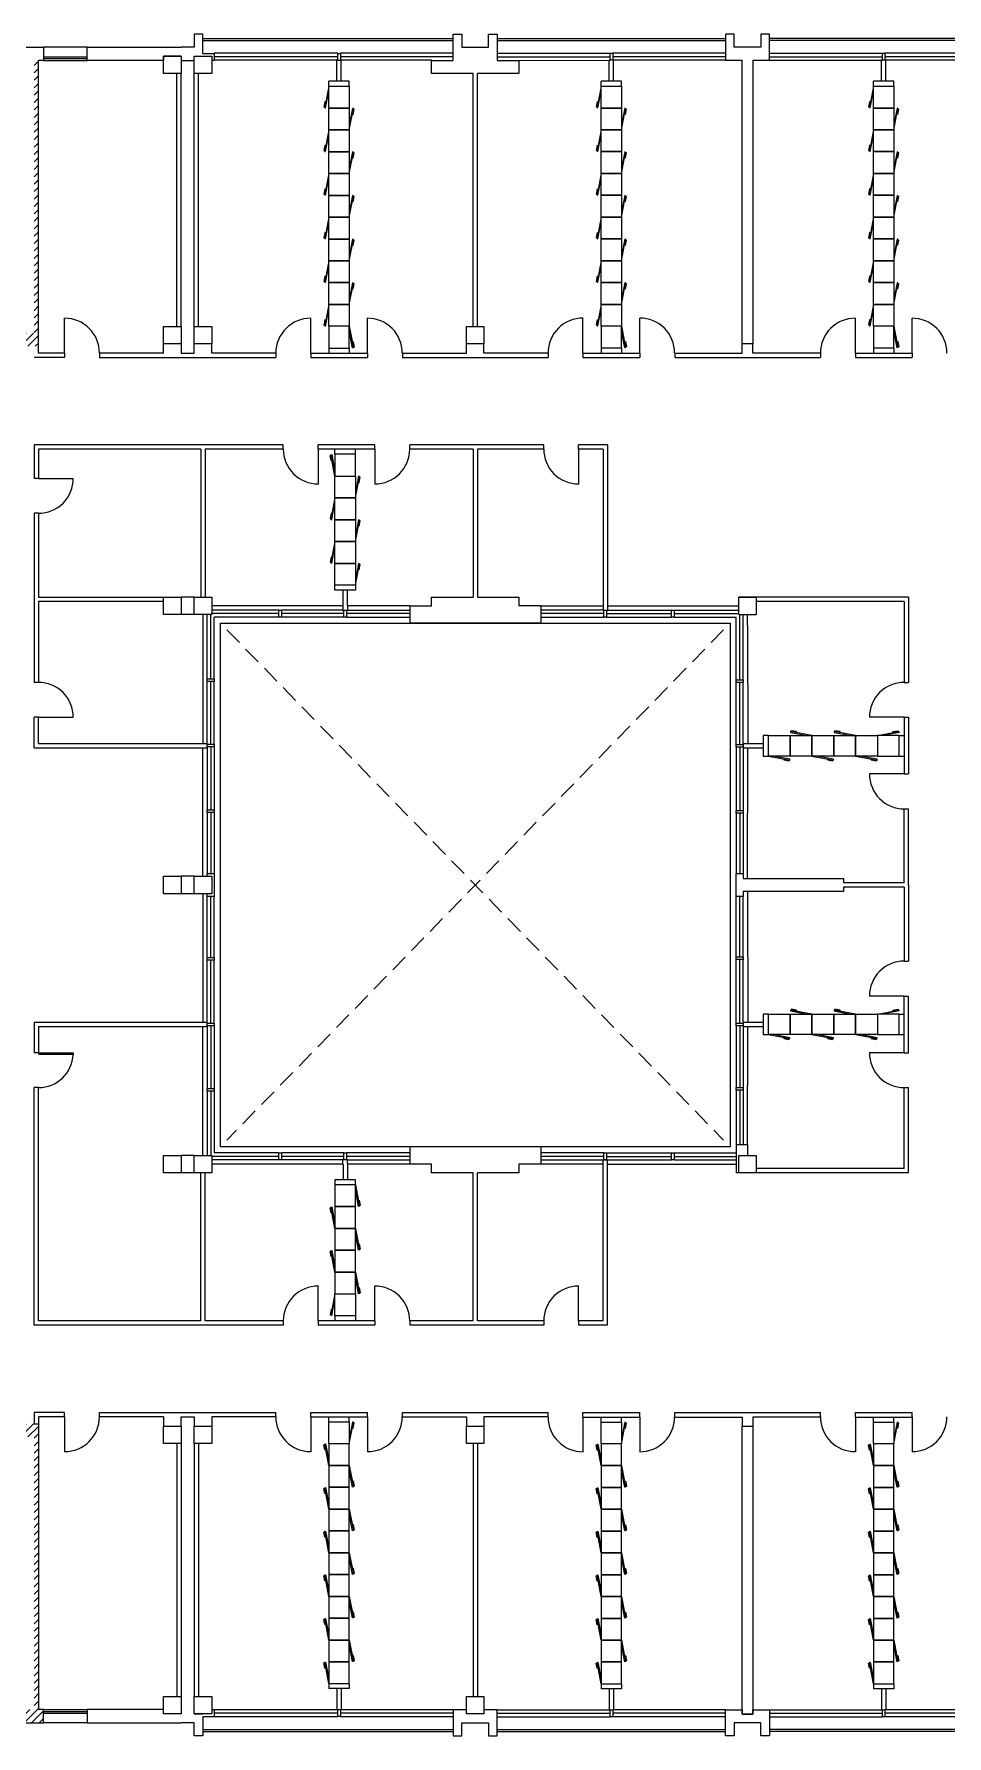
# Model space of a CAD drawing. Header units: millimetres. Extents: x 1723 to 2754, y 1557 to 2103.
# Drawn here: x 2070.2 to 2235.8, y 1794.3 to 2103.2 of the extents above; entities that cross this region are included whole.
import ezdxf

# ---------------------------------------------------------------- set-up
doc = ezdxf.new("R2010")
doc.units = ezdxf.units.MM
doc.linetypes.add('CONTINUA', pattern=[0])
doc.linetypes.add('TRATTEGGIATA2', pattern=[0.375, 0.25, -0.125])
for name, color, linetype in [('arredi', 143, 'Continuous'), ('PROIEZIONI', 4, 'CONTINUA'), ('RETINI', 8, 'Continuous'), ('SEZIONI', 7, 'Continuous')]:
    doc.layers.add(name, color=color, linetype=linetype)
pattern_1 = [(45, (-291770.3688, 426021.0216), (-0.673519209, 0.673519209), [])]

# ---------------------------------------------------------------- blocks, each defined once
blk = doc.blocks.new('MODULOPARETEATTREZZATA')
at = {"linetype": 'Continuous'}
for p, q in [((47, 0), (0, 0)), ((0, 0), (0, -50)), ((47, 0), (56.2, -49.1)), ((47, -50), (47, 0)), ((54.3, -49.5), (47, -10.8)), ((54.9, -35.7), (55.9, -35.5)), ((57.1, -47.5), (54.9, -35.7)), ((55.9, -35.5), (58.1, -47.3)), ((0, -50), (47, -50)), ((56.2, -49.1), (54.3, -49.5)), ((58.1, -47.3), (57.1, -47.5))]:
    blk.add_line(p, q, dxfattribs=at)
blk = doc.blocks.new('A$C261A0735')
at = {"ltscale": 0.5}
for p, q in [((29.6, 359.5), (29.6, 323.3)), ((39.6, 359.5), (39.6, 323.3)), ((58.1, 323.3), (11.1, 323.3)), ((11.1, 323.3), (11.1, 311.8)), ((58.1, 311.8), (58.1, 323.3))]:
    blk.add_line(p, q, dxfattribs=at)
for p, q in [((11.1, 11.8), (11.1, 0)), ((58.1, 11.8), (58.1, 0))]:
    blk.add_line(p, q)
for p in [(11.1, 311.8), (11.1, 211.8), (11.1, 111.8)]:
    blk.add_blockref('MODULOPARETEATTREZZATA', p)
at = {"rotation": 180}
for p in [(58.1, 211.8), (58.1, 111.8)]:
    blk.add_blockref('MODULOPARETEATTREZZATA', p, dxfattribs=at)
at = {"xscale": -1, "rotation": 359.999999999999}
blk.add_blockref('MODULOPARETEATTREZZATA', (58.1, 61.8), dxfattribs=at)
blk = doc.blocks.new('A$C34F85DC0')
at = {"ltscale": 0.5}
for p, q in [((29.6, 623), (29.6, 671.1)), ((39.6, 623), (39.6, 671.1))]:
    blk.add_line(p, q, dxfattribs=at)
for p, q in [((11.1, 611.5), (11.1, 623)), ((58.1, 623), (11.1, 623)), ((58.1, 611.5), (58.1, 623)), ((11.1, 11.5), (11.1, 0)), ((58.1, 11.5), (58.1, 0))]:
    blk.add_line(p, q)
at = {"xscale": -1}
for p in [(58.1, 611.5), (58.1, 511.5), (58.1, 411.5), (58.1, 311.5), (58.1, 211.5), (58.1, 111.5)]:
    blk.add_blockref('MODULOPARETEATTREZZATA', p, dxfattribs=at)
at = {"xscale": -1, "rotation": 180}
for p in [(11.1, 511.5), (11.1, 411.5), (11.1, 311.5), (11.1, 211.5), (11.1, 111.5)]:
    blk.add_blockref('MODULOPARETEATTREZZATA', p, dxfattribs=at)
at = {"rotation": 1.039168751049147e-12}
blk.add_blockref('MODULOPARETEATTREZZATA', (11.1, 61.5), dxfattribs=at)

msp = doc.modelspace()

# ---------------------------------------------------------------- hatches: boundary and pattern name
at = {"layer": 'RETINI', "true_color": 0x9e004f}
h = msp.add_hatch(dxfattribs=at)
h.set_pattern_fill('ANSI31', color=234, scale=0.3)
h.set_pattern_definition(pattern_1)
h.paths.add_polyline_path([(2070.94, 2098.43), (2070.15, 2098.43), (2070.15, 2048.93), (2065.91, 2048.93), (2065.91, 2046.55), (2070.15, 2046.55), (2070.94, 2046.55)])
h = msp.add_hatch(dxfattribs=at)
h.set_pattern_fill('ANSI31', color=234, scale=0.3)
h.set_pattern_definition(pattern_1)
h.paths.add_polyline_path([(2029.35, 1848.55), (2044.25, 1848.55), (2044.25, 1850.53), (2047.42, 1850.53), (2047.42, 1848.55), (2051.66, 1848.55), (2051.66, 1850.93), (1996.81, 1850.93), (1996.02, 1850.93), (1996.02, 1849.34), (1996.02, 1798.26), (1996.02, 1796.67), (1996.42, 1796.67), (1996.42, 1794.29), (1998, 1794.29), (1998, 1796.67), (1998, 1799.05), (1998, 1847.36), (2029.35, 1847.36)])
h.paths.add_polyline_path([(2070.94, 1850.93), (2070.15, 1850.93), (2065.91, 1850.93), (2065.91, 1848.55), (2070.15, 1848.55), (2070.15, 1799.05), (2060.31, 1799.05), (2060.31, 1796.68), (2071.85, 1796.68), (2071.85, 1799.05), (2070.94, 1799.05)])

# ---------------------------------------------------------------- linework, layer by layer
at = {"layer": 'arredi', "ltscale": 0.5}
for p, q in [((2202.51, 1975.87), (2202.51, 1972.15)), ((2203.42, 1975.87), (2202.51, 1975.87)), ((2202.51, 1972.15), (2203.42, 1972.15)), ((2202.51, 1925.3), (2202.51, 1921.58)), ((2203.42, 1925.3), (2202.51, 1925.3)), ((2202.51, 1921.58), (2203.42, 1921.58))]:
    msp.add_line(p, q, dxfattribs=at)
at = {"layer": 'arredi'}
for p, q in [((2227.18, 1975.87), (2228.09, 1975.87)), ((2227.18, 1972.15), (2228.09, 1972.15)), ((2227.18, 1925.3), (2228.09, 1925.3)), ((2227.18, 1921.58), (2228.09, 1921.58))]:
    msp.add_line(p, q, dxfattribs=at)
at = {"layer": 'PROIEZIONI', "ltscale": 0.5}
for p, q in [((2079.77, 2100.8), (2071.85, 2100.8)), ((2100.8, 2102.39), (2146.22, 2102.39)), ((2100.8, 2102.04), (2146.22, 2102.04)), ((2154.22, 2102.39), (2195.64, 2102.39)), ((2154.22, 2102.04), (2195.64, 2102.04)), ((2294.48, 2102.39), (2203.64, 2102.39)), ((2294.48, 2102.04), (2203.64, 2102.04)), ((2071.85, 2099.07), (2079.77, 2099.07)), ((2071.85, 2098.75), (2079.77, 2098.75)), ((2071.85, 2098.43), (2079.77, 2098.43)), ((2125.27, 2099.72), (2102.86, 2099.72)), ((2125.27, 2099.09), (2102.86, 2099.09)), ((2125.27, 2098.46), (2102.86, 2098.46)), ((2146.22, 2099.72), (2125.75, 2099.72)), ((2146.22, 2099.09), (2125.75, 2099.09)), ((2142.3, 2098.46), (2125.75, 2098.46)), ((2154.22, 2099.72), (2174.7, 2099.72)), ((2154.22, 2099.09), (2174.7, 2099.09)), ((2158.14, 2098.43), (2174.7, 2098.46)), ((2195.64, 2099.72), (2175.17, 2099.72)), ((2195.64, 2099.09), (2175.17, 2099.09)), ((2195.64, 2098.46), (2175.17, 2098.46)), ((2203.64, 2099.72), (2224.12, 2099.72)), ((2203.64, 2099.09), (2224.12, 2099.09)), ((2203.64, 2098.46), (2224.12, 2098.46)), ((2247, 2099.72), (2224.59, 2099.72)), ((2247, 2099.09), (2224.59, 2099.09)), ((2247, 2098.46), (2224.59, 2098.46)), ((2126.22, 1999.42), (2102.39, 1999.42)), ((2138.34, 1999.42), (2127.02, 1999.42)), ((2162.1, 1999.42), (2173.43, 1999.42)), ((2174.22, 1999.42), (2198.06, 1999.42)), ((2100.8, 1997.84), (2100.77, 1974.44)), ((2101.59, 1986.16), (2101.59, 1997.84)), ((2102.23, 1986.16), (2102.23, 1997.84)), ((2114.58, 1998.63), (2102.39, 1998.63)), ((2114.58, 1998), (2102.39, 1998)), ((2114.58, 1997.37), (2102.86, 1997.37)), ((2102.86, 1986.16), (2102.86, 1997.37)), ((2103.97, 1996.26), (2138.34, 1996.26)), ((2103.97, 1901.22), (2103.97, 1996.26)), ((2103.97, 1901.22), (2103.97, 1996.26)), ((2126.22, 1998.63), (2115.06, 1998.63)), ((2126.38, 1998), (2115.06, 1998)), ((2126.38, 1997.37), (2115.06, 1997.37)), ((2138.34, 1998), (2126.86, 1998)), ((2126.86, 1997.37), (2138.34, 1997.37)), ((2127.02, 1998.63), (2138.34, 1998.63)), ((2173.43, 1998.63), (2162.1, 1998.63)), ((2173.58, 1998), (2162.1, 1998)), ((2162.1, 1997.37), (2173.58, 1997.37)), ((2162.1, 1996.26), (2196.47, 1996.26)), ((2174.06, 1998), (2185.86, 1998)), ((2174.06, 1997.37), (2185.86, 1997.37)), ((2174.22, 1998.63), (2185.86, 1998.63)), ((2186.33, 1998.63), (2198.06, 1998.63)), ((2186.33, 1998), (2198.06, 1998)), ((2186.33, 1997.37), (2197.58, 1997.37)), ((2196.47, 1996.26), (2196.47, 1901.22)), ((2196.47, 1996.26), (2196.47, 1901.22)), ((2197.58, 1986), (2197.58, 1997.37)), ((2198.22, 1986), (2198.22, 1997.84)), ((2198.85, 1986), (2198.85, 1997.84)), ((2199.64, 1995.86), (2199.67, 1974.41)), ((2101.59, 1974.28), (2101.59, 1985.68)), ((2102.23, 1974.28), (2102.23, 1985.68)), ((2102.86, 1974.28), (2102.86, 1985.68)), ((2197.58, 1974.25), (2197.58, 1985.52)), ((2198.22, 1974.25), (2198.22, 1985.52)), ((2198.85, 1974.41), (2198.85, 1985.52)), ((2100.8, 1950.32), (2100.77, 1973.65)), ((2101.59, 1973.8), (2101.59, 1962.4)), ((2102.23, 1973.8), (2102.23, 1962.4)), ((2102.86, 1973.8), (2102.86, 1962.4)), ((2197.58, 1973.77), (2197.58, 1962.24)), ((2198.22, 1973.77), (2198.22, 1962.24)), ((2198.85, 1973.61), (2198.85, 1962.24)), ((2199.64, 1949.93), (2199.67, 1973.61)), ((2101.59, 1961.92), (2101.59, 1950.8)), ((2102.23, 1961.92), (2102.23, 1950.8)), ((2102.86, 1961.92), (2102.86, 1950.8)), ((2197.58, 1961.76), (2197.58, 1950.8)), ((2198.22, 1961.76), (2198.22, 1950.8)), ((2198.85, 1961.76), (2198.85, 1950.8)), ((2100.8, 1947.16), (2100.77, 1923.83)), ((2101.59, 1935.56), (2101.59, 1946.68)), ((2102.23, 1935.56), (2102.23, 1946.68)), ((2102.86, 1935.56), (2102.86, 1946.68)), ((2197.58, 1935.72), (2197.58, 1946.68)), ((2198.22, 1935.72), (2198.22, 1946.68)), ((2198.85, 1935.72), (2198.85, 1946.68)), ((2199.64, 1947.55), (2199.67, 1923.83)), ((2101.59, 1923.68), (2101.59, 1935.08)), ((2102.23, 1923.68), (2102.23, 1935.08)), ((2102.86, 1923.68), (2102.86, 1935.08)), ((2197.58, 1923.68), (2197.58, 1935.24)), ((2198.22, 1923.68), (2198.22, 1935.24)), ((2198.85, 1923.83), (2198.85, 1935.24)), ((2100.8, 1899.64), (2100.77, 1923.04)), ((2101.59, 1923.2), (2101.59, 1911.8)), ((2102.23, 1923.2), (2102.23, 1911.8)), ((2102.86, 1923.2), (2102.86, 1911.8)), ((2197.58, 1923.2), (2197.58, 1911.96)), ((2198.22, 1923.2), (2198.22, 1911.96)), ((2198.85, 1923.04), (2198.85, 1911.96)), ((2199.64, 1901.62), (2199.67, 1923.04)), ((2101.59, 1911.32), (2101.59, 1899.64)), ((2102.23, 1911.32), (2102.23, 1899.64)), ((2102.86, 1911.32), (2102.86, 1900.12)), ((2197.58, 1911.48), (2197.58, 1901.62)), ((2198.22, 1911.48), (2198.22, 1901.62)), ((2198.85, 1911.48), (2198.85, 1901.62)), ((2114.58, 1900.12), (2102.86, 1900.12)), ((2196.47, 1901.22), (2103.97, 1901.22)), ((2138.34, 1901.22), (2103.97, 1901.22)), ((2126.38, 1900.12), (2115.06, 1900.12)), ((2138.34, 1900.12), (2126.86, 1900.12)), ((2173.58, 1900.12), (2162.1, 1900.12)), ((2196.47, 1901.22), (2163.34, 1901.22)), ((2174.06, 1900.12), (2185.86, 1900.12)), ((2186.33, 1900.12), (2197.58, 1900.12)), ((2114.58, 1899.48), (2102.39, 1899.48)), ((2114.58, 1898.85), (2102.39, 1898.85)), ((2126.22, 1898.09), (2102.39, 1898.09)), ((2126.38, 1899.48), (2115.06, 1899.48)), ((2126.22, 1898.85), (2115.06, 1898.85)), ((2138.34, 1899.48), (2126.86, 1899.48)), ((2127.02, 1898.85), (2138.34, 1898.85)), ((2138.34, 1898.09), (2127.02, 1898.09)), ((2173.58, 1899.48), (2162.1, 1899.48)), ((2162.1, 1898.85), (2173.43, 1898.85)), ((2173.43, 1898.06), (2162.1, 1898.06)), ((2174.06, 1899.48), (2185.86, 1899.48)), ((2174.22, 1898.85), (2185.86, 1898.85)), ((2174.22, 1898.06), (2197.58, 1898.06)), ((2186.33, 1899.48), (2197.58, 1899.48)), ((2186.33, 1898.85), (2197.58, 1898.85)), ((2071.85, 1799.05), (2079.77, 1799.05)), ((2071.85, 1798.73), (2079.77, 1798.73)), ((2071.85, 1798.41), (2079.77, 1798.41)), ((2125.27, 1799.02), (2102.86, 1799.02)), ((2125.27, 1798.39), (2102.86, 1798.39)), ((2146.22, 1799.02), (2125.75, 1799.02)), ((2146.22, 1798.39), (2125.75, 1798.39)), ((2154.22, 1799.02), (2174.7, 1799.02)), ((2154.22, 1798.39), (2174.7, 1798.39)), ((2195.64, 1799.02), (2175.17, 1799.02)), ((2195.64, 1798.39), (2175.17, 1798.39)), ((2203.64, 1799.02), (2224.12, 1799.02)), ((2203.64, 1798.39), (2224.12, 1798.39)), ((2247, 1799.02), (2224.59, 1799.02)), ((2247, 1798.39), (2224.59, 1798.39)), ((2079.77, 1796.68), (2071.85, 1796.68)), ((2100.8, 1795.44), (2146.22, 1795.44)), ((2100.8, 1795.09), (2146.22, 1795.09)), ((2125.27, 1797.76), (2102.86, 1797.76)), ((2146.22, 1797.76), (2125.75, 1797.76)), ((2154.22, 1797.76), (2174.7, 1797.76)), ((2154.22, 1795.44), (2195.64, 1795.44)), ((2154.22, 1795.09), (2195.64, 1795.09)), ((2195.64, 1797.76), (2175.17, 1797.76)), ((2203.64, 1797.76), (2224.12, 1797.76)), ((2294.48, 1795.44), (2203.64, 1795.44)), ((2294.48, 1795.09), (2203.64, 1795.09)), ((2247, 1797.76), (2224.59, 1797.76))]:
    msp.add_line(p, q, dxfattribs=at)
at = {"layer": 'PROIEZIONI'}
for p, q in [((2075.69, 2045.3), (2075.69, 2051.63)), ((2120.36, 2045.3), (2120.36, 2051.63)), ((2130.66, 2045.3), (2130.66, 2051.63)), ((2169.78, 2045.32), (2169.78, 2051.66)), ((2180.08, 2045.32), (2180.08, 2051.66)), ((2219.21, 2045.3), (2219.21, 2051.63)), ((2229.5, 2045.3), (2229.5, 2051.63)), ((2121.71, 2027.86), (2121.71, 2021.53)), ((2132.01, 2027.86), (2132.01, 2021.53)), ((2168.99, 2027.86), (2168.99, 2021.53)), ((2070.94, 2022.55), (2077.28, 2022.55)), ((2070.94, 1979.19), (2077.28, 1979.19)), ((2228.09, 1979.19), (2221.75, 1979.19)), ((2228.09, 1968.89), (2221.75, 1968.89)), ((2228.09, 1928.59), (2221.75, 1928.59)), ((2070.94, 1918.29), (2077.28, 1918.29)), ((2077.28, 1917.97), (2070.94, 1917.97)), ((2077.28, 1918.29), (2077.28, 1917.97)), ((2228.09, 1918.29), (2221.75, 1918.29)), ((2121.71, 1869.62), (2121.71, 1875.96)), ((2132.01, 1869.62), (2132.01, 1875.96)), ((2168.99, 1869.62), (2168.99, 1875.96)), ((2075.69, 1852.2), (2075.69, 1845.86)), ((2120.36, 1852.2), (2120.36, 1845.86)), ((2130.66, 1852.2), (2130.66, 1845.86)), ((2169.78, 1852.17), (2169.78, 1845.83)), ((2180.08, 1852.17), (2180.08, 1845.83)), ((2219.21, 1852.2), (2219.21, 1845.86)), ((2229.5, 1852.2), (2229.5, 1845.86))]:
    msp.add_line(p, q, dxfattribs=at)
at = {"layer": 'PROIEZIONI', "color": 143, "linetype": 'TRATTEGGIATA2', "ltscale": 13}
for p, q in [((2195.3, 1995.07), (2105.15, 1902.41)), ((2105.15, 1995.07), (2195.3, 1902.41)), ((2105.15, 1995.07), (2195.3, 1902.41)), ((2195.3, 1995.07), (2105.15, 1902.41)), ((2105.15, 1995.07), (2195.3, 1902.41))]:
    msp.add_line(p, q, dxfattribs=at)
at = {"layer": 'PROIEZIONI'}
for centre, start, end in [((2075.71, 2045.3), 0, 90.1184), ((2120.35, 2045.3), 89.8816, 180), ((2130.67, 2045.3), 0, 90.1184), ((2169.77, 2045.32), 89.8816, 180), ((2180.09, 2045.32), 0, 90.1184), ((2219.19, 2045.3), 89.8816, 180), ((2229.51, 2045.3), 0, 90.1184), ((2121.7, 2027.86), 180, 270.1184), ((2132.02, 2027.86), 269.8816, 0), ((2168.98, 2027.86), 180, 270.1184), ((2070.94, 2022.54), 270, 0.1184), ((2070.94, 1979.2), 359.8816, 90), ((2228.09, 1979.2), 90, 180.1184), ((2228.09, 1968.88), 179.8816, 270), ((2228.09, 1928.6), 90, 180.1184), ((2070.94, 1918.28), 270, 357.2276), ((2228.09, 1918.28), 179.8816, 270), ((2121.7, 1869.62), 89.8816, 180), ((2132.02, 1869.62), 0, 90.1184), ((2168.98, 1869.62), 89.8816, 180), ((2075.71, 1852.2), 269.8816, 0), ((2120.35, 1852.2), 180, 270.1184), ((2130.67, 1852.2), 269.8816, 0), ((2169.77, 1852.17), 180, 270.1184), ((2180.09, 1852.17), 269.8816, 0), ((2219.19, 1852.2), 180, 270.1184), ((2229.51, 1852.2), 269.8816, 0)]:
    msp.add_arc(centre, 6.32, start, end, dxfattribs=at)
at = {"layer": 'RETINI'}
msp.add_line((2070.15, 1850.93), (2070.94, 1850.93), dxfattribs=at)
at = {"layer": 'SEZIONI', "ltscale": 0.5}
for p, q in [((2060.31, 2100.8), (2071.85, 2100.8)), ((2071.85, 2100.8), (2071.85, 2098.43)), ((2079.77, 2100.8), (2096.84, 2100.81)), ((2079.77, 2098.43), (2079.77, 2100.8)), ((2099.22, 2100.81), (2096.84, 2100.81)), ((2100.8, 2103.18), (2099.22, 2103.18)), ((2099.22, 2103.18), (2099.22, 2100.81)), ((2100.8, 2099.7), (2100.8, 2103.18)), ((2146.22, 2103.21), (2147.81, 2103.21)), ((2146.22, 2098.46), (2146.22, 2103.21)), ((2147.81, 2103.21), (2147.81, 2100.83)), ((2147.81, 2100.83), (2152.64, 2100.83)), ((2152.64, 2103.21), (2154.22, 2103.21)), ((2152.64, 2100.83), (2152.64, 2103.21)), ((2154.22, 2103.21), (2154.22, 2098.46)), ((2195.64, 2103.21), (2195.64, 2098.46)), ((2197.23, 2103.21), (2195.64, 2103.21)), ((2197.23, 2100.83), (2197.23, 2103.21)), ((2202.06, 2100.83), (2197.23, 2100.83)), ((2202.06, 2103.21), (2202.06, 2100.83)), ((2203.64, 2103.21), (2202.06, 2103.21)), ((2203.64, 2098.46), (2203.64, 2103.21)), ((2070.94, 2045.29), (2070.94, 2098.43)), ((2071.85, 2098.43), (2070.94, 2098.43)), ((2093.67, 2098.43), (2079.77, 2098.43)), ((2093.67, 2096.06), (2093.67, 2099.22)), ((2093.67, 2099.22), (2096.84, 2099.22)), ((2093.67, 2099.22), (2093.67, 2098.43)), ((2096.84, 2099.22), (2093.67, 2099.22)), ((2096.84, 2099.22), (2096.84, 2096.06)), ((2096.84, 2098.43), (2099.22, 2098.43)), ((2099.22, 2096.06), (2099.22, 2099.22)), ((2099.22, 2099.22), (2102.39, 2099.22)), ((2099.22, 2099.22), (2100.8, 2099.22)), ((2099.22, 2099.22), (2102.39, 2099.22)), ((2102.39, 2099.22), (2102.39, 2096.06)), ((2125.91, 2098.43), (2125.12, 2098.43)), ((2142.3, 2098.43), (2146.22, 2098.43)), ((2142.3, 2096.06), (2142.3, 2098.43)), ((2154.22, 2098.43), (2158.14, 2098.43)), ((2158.14, 2098.43), (2158.14, 2096.06)), ((2175.33, 2098.46), (2174.54, 2098.46)), ((2195.64, 2098.46), (2198.65, 2098.46)), ((2198.65, 2046.95), (2198.65, 2098.46)), ((2200.63, 2098.46), (2200.63, 2046.95)), ((2200.63, 2098.46), (2203.64, 2098.46)), ((2224.75, 2098.46), (2223.96, 2098.46)), ((2096.84, 2096.06), (2093.67, 2096.06)), ((2096.05, 2050.12), (2096.05, 2096.06)), ((2096.84, 2050.12), (2096.84, 2096.06)), ((2099.22, 2050.12), (2099.22, 2096.06)), ((2102.39, 2096.06), (2099.22, 2096.06)), ((2100.01, 2050.12), (2100.01, 2096.06)), ((2149.83, 2096.06), (2142.3, 2096.06)), ((2149.83, 2050.12), (2149.83, 2096.06)), ((2158.14, 2096.06), (2150.62, 2096.06)), ((2150.62, 2050.12), (2150.62, 2096.06)), ((2093.67, 2050.12), (2096.84, 2050.12)), ((2093.67, 2046.95), (2093.67, 2050.12)), ((2096.84, 2050.12), (2096.84, 2046.95)), ((2099.22, 2050.12), (2102.39, 2050.12)), ((2099.22, 2046.95), (2099.22, 2050.12)), ((2102.39, 2050.12), (2102.39, 2046.95)), ((2148.64, 2050.12), (2151.81, 2050.12)), ((2148.64, 2046.95), (2148.64, 2050.12)), ((2151.81, 2050.12), (2151.81, 2046.95)), ((2075.69, 2045.29), (2070.94, 2045.29)), ((2075.69, 2045.29), (2075.69, 2044.49)), ((2082.03, 2045.29), (2082.03, 2044.49)), ((2093.67, 2045.29), (2082.03, 2045.29)), ((2096.84, 2046.95), (2093.67, 2046.95)), ((2093.67, 2045.29), (2093.67, 2046.95)), ((2096.84, 2046.95), (2096.84, 2045.29)), ((2096.84, 2045.29), (2099.22, 2045.29)), ((2102.39, 2046.95), (2099.22, 2046.95)), ((2099.22, 2045.29), (2099.22, 2046.95)), ((2102.39, 2045.29), (2102.39, 2046.95)), ((2114.03, 2045.29), (2102.39, 2045.29)), ((2114.03, 2045.29), (2114.03, 2044.49)), ((2120.36, 2045.29), (2130.66, 2045.29)), ((2120.36, 2045.29), (2120.36, 2044.49)), ((2130.66, 2045.29), (2130.66, 2044.49)), ((2137, 2045.29), (2148.64, 2045.29)), ((2137, 2045.29), (2137, 2044.49)), ((2151.81, 2046.95), (2148.64, 2046.95)), ((2148.64, 2045.29), (2148.64, 2046.95)), ((2151.81, 2045.29), (2151.81, 2046.95)), ((2163.45, 2045.29), (2151.81, 2045.29)), ((2163.45, 2045.31), (2163.45, 2044.52)), ((2169.78, 2045.31), (2180.08, 2045.31)), ((2169.78, 2045.31), (2169.78, 2044.52)), ((2180.08, 2045.31), (2180.08, 2044.52)), ((2186.42, 2045.31), (2198.65, 2045.31)), ((2186.42, 2045.31), (2186.42, 2044.52)), ((2198.65, 2045.31), (2198.65, 2046.97)), ((2200.63, 2046.95), (2198.65, 2046.95)), ((2200.63, 2045.31), (2200.63, 2046.97)), ((2212.87, 2045.31), (2200.63, 2045.31)), ((2212.87, 2045.31), (2212.87, 2044.52)), ((2219.21, 2045.31), (2219.21, 2044.52)), ((2219.21, 2045.31), (2229.5, 2045.31)), ((2229.5, 2045.31), (2229.5, 2044.52)), ((2075.69, 2044.49), (2070.15, 2044.49)), ((2075.69, 2044.49), (2070.15, 2044.49)), ((2082.03, 2044.49), (2114.03, 2044.49)), ((2120.36, 2044.49), (2130.66, 2044.49)), ((2137, 2044.49), (2163.45, 2044.49)), ((2169.78, 2044.52), (2180.08, 2044.52)), ((2186.42, 2044.52), (2212.87, 2044.52)), ((2219.21, 2044.52), (2229.5, 2044.52)), ((2115.37, 2028.65), (2070.15, 2028.65)), ((2070.15, 2028.65), (2070.15, 2022.55)), ((2100.41, 2027.86), (2070.94, 2027.86)), ((2070.94, 2027.86), (2070.94, 2022.55)), ((2100.41, 2027.86), (2100.41, 2001.01)), ((2101.2, 2027.86), (2101.2, 2001.01)), ((2115.37, 2027.86), (2101.2, 2027.86)), ((2115.37, 2027.86), (2115.37, 2028.65)), ((2132.01, 2028.65), (2121.71, 2028.65)), ((2121.71, 2027.86), (2121.71, 2028.65)), ((2132.01, 2027.86), (2121.71, 2027.86)), ((2132.01, 2027.86), (2132.01, 2028.65)), ((2150.22, 2028.65), (2138.34, 2028.65)), ((2138.34, 2027.86), (2138.34, 2028.65)), ((2149.83, 2027.86), (2138.34, 2027.86)), ((2149.83, 2027.86), (2149.83, 2001.01)), ((2162.66, 2028.65), (2150.22, 2028.65)), ((2150.62, 2027.86), (2150.62, 2001.01)), ((2162.66, 2027.86), (2150.62, 2027.86)), ((2162.66, 2027.86), (2162.66, 2028.65)), ((2174.22, 2028.65), (2168.99, 2028.65)), ((2168.99, 2027.86), (2168.99, 2028.65)), ((2173.43, 2027.86), (2168.99, 2027.86)), ((2173.43, 2027.86), (2173.43, 1998.63)), ((2174.22, 2028.65), (2174.22, 1998.63)), ((2070.94, 2022.55), (2070.15, 2022.55)), ((2070.15, 2016.21), (2070.15, 1985.52)), ((2070.94, 2016.21), (2070.15, 2016.21)), ((2070.94, 2016.21), (2070.94, 2001.01)), ((2070.94, 2016.21), (2070.94, 2001.01)), ((2070.15, 2007.74), (2070.15, 2007.15)), ((2070.15, 2005.56), (2070.15, 2005.17)), ((2070.94, 2007.74), (2070.94, 2007.15)), ((2070.94, 2005.56), (2070.94, 2005.17)), ((2070.94, 2001.01), (2093.67, 2001.01)), ((2093.67, 2000.22), (2070.94, 2000.22)), ((2070.94, 2000.22), (2070.94, 1985.52)), ((2093.67, 2001.01), (2096.84, 2001.01)), ((2093.67, 1997.84), (2093.67, 2001.01)), ((2096.84, 2001.01), (2096.84, 1997.84)), ((2099.22, 2001.01), (2096.84, 2001.01)), ((2099.22, 2001.01), (2102.39, 2001.01)), ((2099.22, 1997.84), (2099.22, 2001.01)), ((2102.39, 2001.01), (2102.39, 1997.84)), ((2138.34, 1999.42), (2138.34, 1996.26)), ((2142.3, 2001.01), (2149.83, 2001.01)), ((2142.3, 1999.42), (2142.3, 2001.01)), ((2150.62, 2001.01), (2158.14, 2001.01)), ((2158.14, 2001.01), (2158.14, 1999.42)), ((2162.1, 1999.42), (2162.1, 1996.26)), ((2228.88, 2001.01), (2198.06, 2001.01)), ((2198.06, 2001.01), (2201.23, 2001.01)), ((2198.06, 1997.84), (2198.06, 2001.01)), ((2201.23, 2001.01), (2201.23, 1997.84)), ((2228.09, 2000.22), (2201.23, 2000.22)), ((2228.09, 2000.22), (2228.09, 1985.52)), ((2228.88, 2001.01), (2228.88, 1985.52)), ((2096.84, 1997.84), (2093.67, 1997.84)), ((2099.22, 1997.84), (2096.84, 1997.84)), ((2102.39, 1997.84), (2099.22, 1997.84)), ((2162.1, 1996.26), (2138.34, 1996.26)), ((2198.06, 1997.84), (2201.23, 1997.84)), ((2199.64, 1995.86), (2199.64, 1997.84)), ((2070.94, 1985.52), (2070.15, 1985.52)), ((2228.09, 1985.52), (2228.88, 1985.52)), ((2070.15, 1973.64), (2070.15, 1979.19)), ((2070.94, 1979.19), (2070.15, 1979.19)), ((2070.94, 1974.43), (2070.94, 1979.19)), ((2228.09, 1979.19), (2228.09, 1968.89)), ((2228.09, 1979.19), (2228.88, 1979.19)), ((2228.88, 1979.19), (2228.88, 1968.89)), ((2070.94, 1974.43), (2101.61, 1974.43)), ((2198.85, 1974.41), (2202.51, 1974.41)), ((2070.15, 1973.64), (2101.61, 1973.64)), ((2198.85, 1973.61), (2202.51, 1973.61)), ((2228.09, 1968.89), (2228.88, 1968.89)), ((2228.09, 1962.56), (2228.88, 1962.56)), ((2228.09, 1949.14), (2228.09, 1962.56)), ((2228.88, 1948.74), (2228.88, 1962.56)), ((2093.67, 1947.16), (2093.67, 1950.32)), ((2093.67, 1950.32), (2096.84, 1950.32)), ((2096.84, 1950.32), (2096.84, 1947.16)), ((2099.22, 1950.32), (2096.84, 1950.32)), ((2099.22, 1947.16), (2099.22, 1950.32)), ((2099.22, 1950.32), (2102.39, 1950.32)), ((2102.39, 1950.32), (2102.39, 1947.16)), ((2198.85, 1949.93), (2217.07, 1949.93)), ((2217.07, 1949.93), (2217.07, 1949.14)), ((2096.84, 1947.16), (2093.67, 1947.16)), ((2099.22, 1947.16), (2096.84, 1947.16)), ((2102.39, 1947.16), (2099.22, 1947.16)), ((2217.07, 1947.55), (2198.85, 1947.55)), ((2228.09, 1949.14), (2217.07, 1949.14)), ((2217.07, 1948.34), (2217.07, 1947.55)), ((2228.09, 1948.34), (2217.07, 1948.34)), ((2228.09, 1948.34), (2228.09, 1934.92)), ((2228.88, 1948.74), (2228.88, 1934.92)), ((2228.09, 1934.92), (2228.88, 1934.92)), ((2228.09, 1918.29), (2228.09, 1928.59)), ((2228.09, 1928.59), (2228.88, 1928.59)), ((2228.88, 1918.29), (2228.88, 1928.59)), ((2070.15, 1923.84), (2101.59, 1923.84)), ((2070.15, 1923.84), (2070.15, 1918.29)), ((2070.94, 1923.04), (2101.59, 1923.04)), ((2070.94, 1923.04), (2070.94, 1918.29)), ((2198.85, 1923.83), (2202.51, 1923.83)), ((2198.85, 1923.83), (2198.85, 1923.04)), ((2198.85, 1923.04), (2202.51, 1923.04)), ((2070.94, 1918.29), (2070.15, 1918.29)), ((2228.09, 1918.29), (2228.88, 1918.29)), ((2070.15, 1868.83), (2070.15, 1911.96)), ((2070.94, 1911.96), (2070.15, 1911.96)), ((2070.94, 1869.62), (2070.94, 1911.96)), ((2228.09, 1911.96), (2228.88, 1911.96)), ((2228.09, 1897.26), (2228.09, 1911.96)), ((2228.88, 1896.47), (2228.88, 1911.96)), ((2162.1, 1901.22), (2138.34, 1901.22)), ((2138.34, 1901.22), (2138.34, 1898.08)), ((2162.1, 1901.22), (2162.1, 1898.06)), ((2197.58, 1901.62), (2199.64, 1901.62)), ((2197.58, 1901.62), (2197.58, 1896.47)), ((2197.66, 1901.62), (2199.64, 1901.62)), ((2199.64, 1901.62), (2199.64, 1899.64)), ((2199.64, 1901.62), (2199.64, 1899.64)), ((2093.67, 1899.64), (2096.84, 1899.64)), ((2093.67, 1896.47), (2093.67, 1899.64)), ((2099.22, 1899.64), (2096.84, 1899.64)), ((2096.84, 1899.64), (2096.84, 1896.47)), ((2099.22, 1899.64), (2102.39, 1899.64)), ((2099.22, 1896.47), (2099.22, 1899.64)), ((2102.39, 1899.64), (2102.39, 1896.47)), ((2127.02, 1898.85), (2126.22, 1898.85)), ((2142.3, 1898.07), (2138.34, 1898.08)), ((2142.3, 1896.47), (2142.3, 1898.07)), ((2158.14, 1898.06), (2158.14, 1896.47)), ((2162.1, 1898.06), (2158.14, 1898.06)), ((2173.43, 1869.62), (2173.43, 1898.85)), ((2174.22, 1868.83), (2174.22, 1898.85)), ((2198.06, 1899.64), (2201.23, 1899.64)), ((2198.06, 1896.47), (2198.06, 1899.64)), ((2199.64, 1899.64), (2201.23, 1899.64)), ((2201.23, 1899.64), (2201.23, 1896.47)), ((2228.09, 1897.26), (2201.23, 1897.26)), ((2096.84, 1896.47), (2093.67, 1896.47)), ((2099.22, 1896.47), (2096.84, 1896.47)), ((2099.22, 1896.47), (2096.84, 1896.47)), ((2102.39, 1896.47), (2099.22, 1896.47)), ((2100.41, 1869.62), (2100.41, 1896.47)), ((2101.2, 1869.62), (2101.2, 1896.47)), ((2149.83, 1896.47), (2142.3, 1896.47)), ((2149.83, 1869.62), (2149.83, 1896.47)), ((2150.62, 1869.62), (2150.62, 1896.47)), ((2158.14, 1896.47), (2150.62, 1896.47)), ((2228.88, 1896.47), (2197.58, 1896.47)), ((2201.23, 1896.47), (2198.06, 1896.47)), ((2100.41, 1869.62), (2070.94, 1869.62)), ((2115.37, 1869.62), (2101.2, 1869.62)), ((2115.37, 1869.62), (2115.37, 1868.83)), ((2132.01, 1869.62), (2121.71, 1869.62)), ((2121.71, 1869.62), (2121.71, 1868.83)), ((2132.01, 1869.62), (2132.01, 1868.83)), ((2149.83, 1869.62), (2138.34, 1869.62)), ((2138.34, 1869.62), (2138.34, 1868.83)), ((2162.66, 1869.62), (2150.62, 1869.62)), ((2162.66, 1869.62), (2162.66, 1868.83)), ((2173.43, 1869.62), (2168.99, 1869.62)), ((2168.99, 1869.62), (2168.99, 1868.83)), ((2115.37, 1868.83), (2070.15, 1868.83)), ((2132.01, 1868.83), (2121.71, 1868.83)), ((2150.22, 1868.83), (2138.34, 1868.83)), ((2162.66, 1868.83), (2150.22, 1868.83)), ((2174.22, 1868.83), (2168.99, 1868.83)), ((2070.15, 1852.99), (2070.15, 1850.93)), ((2075.69, 1852.99), (2070.15, 1852.99)), ((2070.94, 1852.2), (2070.94, 1799.05)), ((2070.94, 1852.2), (2070.94, 1799.05)), ((2075.69, 1852.2), (2070.94, 1852.2)), ((2075.69, 1852.2), (2075.69, 1852.99)), ((2082.03, 1852.99), (2114.03, 1852.99)), ((2082.03, 1852.2), (2082.03, 1852.99)), ((2093.67, 1852.2), (2082.03, 1852.2)), ((2093.67, 1852.2), (2093.67, 1850.53)), ((2096.84, 1850.53), (2096.84, 1852.2)), ((2096.84, 1852.2), (2099.22, 1852.2)), ((2099.22, 1852.2), (2099.22, 1850.53)), ((2114.03, 1852.2), (2102.39, 1852.2)), ((2102.39, 1852.2), (2102.39, 1850.53)), ((2114.03, 1852.2), (2114.03, 1852.99)), ((2120.36, 1852.99), (2130.66, 1852.99)), ((2120.36, 1852.2), (2120.36, 1852.99)), ((2120.36, 1852.2), (2130.66, 1852.2)), ((2130.66, 1852.2), (2130.66, 1852.99)), ((2137, 1852.99), (2163.45, 1852.99)), ((2137, 1852.2), (2137, 1852.99)), ((2137, 1852.2), (2148.64, 1852.2)), ((2148.64, 1852.2), (2148.64, 1850.53)), ((2163.45, 1852.2), (2151.81, 1852.2)), ((2151.81, 1852.2), (2151.81, 1850.53)), ((2163.45, 1852.17), (2163.45, 1852.96)), ((2169.78, 1852.96), (2180.08, 1852.96)), ((2169.78, 1852.17), (2169.78, 1852.96)), ((2169.78, 1852.17), (2180.08, 1852.17)), ((2180.08, 1852.17), (2180.08, 1852.96)), ((2186.42, 1852.96), (2212.87, 1852.96)), ((2186.42, 1852.17), (2186.42, 1852.96)), ((2186.42, 1852.17), (2198.65, 1852.17)), ((2198.65, 1852.17), (2198.65, 1850.51)), ((2212.87, 1852.17), (2200.63, 1852.17)), ((2200.63, 1852.17), (2200.63, 1850.51)), ((2212.87, 1852.17), (2212.87, 1852.96)), ((2219.21, 1852.17), (2219.21, 1852.96)), ((2219.21, 1852.96), (2229.5, 1852.96)), ((2219.21, 1852.17), (2229.5, 1852.17)), ((2229.5, 1852.17), (2229.5, 1852.96)), ((2093.67, 1850.53), (2096.84, 1850.53)), ((2093.67, 1847.36), (2093.67, 1850.53)), ((2096.84, 1850.53), (2096.84, 1847.36)), ((2099.22, 1850.53), (2102.39, 1850.53)), ((2099.22, 1847.36), (2099.22, 1850.53)), ((2102.39, 1850.53), (2102.39, 1847.36)), ((2148.64, 1850.53), (2151.81, 1850.53)), ((2148.64, 1847.36), (2148.64, 1850.53)), ((2151.81, 1850.53), (2151.81, 1847.36)), ((2198.65, 1798.23), (2198.65, 1850.53)), ((2198.65, 1850.53), (2200.63, 1850.53)), ((2200.63, 1850.53), (2200.63, 1798.23)), ((2096.84, 1847.36), (2093.67, 1847.36)), ((2096.05, 1847.36), (2096.05, 1801.42)), ((2096.84, 1847.36), (2096.84, 1801.42)), ((2099.22, 1847.36), (2099.22, 1801.42)), ((2102.39, 1847.36), (2099.22, 1847.36)), ((2100.01, 1847.36), (2100.01, 1801.42)), ((2151.81, 1847.36), (2148.64, 1847.36)), ((2149.83, 1847.36), (2149.83, 1801.42)), ((2150.62, 1847.36), (2150.62, 1801.42)), ((2093.67, 1801.42), (2096.84, 1801.42)), ((2093.67, 1798.26), (2093.67, 1801.42)), ((2096.84, 1801.42), (2096.84, 1798.26)), ((2099.22, 1801.42), (2102.39, 1801.42)), ((2099.22, 1798.26), (2099.22, 1801.42)), ((2102.39, 1801.42), (2102.39, 1798.26)), ((2148.64, 1801.42), (2151.81, 1801.42)), ((2148.64, 1798.26), (2148.64, 1801.42)), ((2151.81, 1801.42), (2151.81, 1798.26)), ((2071.85, 1799.05), (2070.94, 1799.05)), ((2071.85, 1796.68), (2071.85, 1799.05)), ((2079.77, 1799.05), (2079.77, 1796.68)), ((2093.67, 1799.05), (2079.77, 1799.05)), ((2093.67, 1798.26), (2093.67, 1799.05)), ((2096.84, 1798.26), (2093.67, 1798.26)), ((2096.84, 1798.26), (2093.67, 1798.26)), ((2102.39, 1798.26), (2099.22, 1798.26)), ((2099.22, 1798.26), (2100.8, 1798.26)), ((2148.64, 1799.02), (2146.22, 1799.02)), ((2146.22, 1799.02), (2146.22, 1794.27)), ((2151.81, 1798.26), (2148.64, 1798.26)), ((2154.22, 1799.02), (2151.81, 1799.02)), ((2154.22, 1794.27), (2154.22, 1799.02)), ((2195.64, 1799.02), (2198.65, 1799.02)), ((2195.64, 1794.27), (2195.64, 1799.02)), ((2198.65, 1799.02), (2198.65, 1798.23)), ((2200.63, 1798.23), (2198.65, 1798.23)), ((2198.65, 1798.23), (2200.63, 1798.23)), ((2200.63, 1799.02), (2203.64, 1799.02)), ((2200.63, 1798.23), (2200.63, 1799.02)), ((2203.64, 1799.02), (2203.64, 1794.27)), ((2060.31, 1796.68), (2071.85, 1796.68)), ((2079.77, 1796.68), (2096.84, 1796.67)), ((2099.22, 1796.67), (2096.84, 1796.67)), ((2099.22, 1794.3), (2099.22, 1796.67)), ((2100.8, 1797.76), (2100.8, 1794.3)), ((2147.81, 1796.65), (2152.64, 1796.65)), ((2147.81, 1794.27), (2147.81, 1796.65)), ((2152.64, 1796.65), (2152.64, 1794.27)), ((2202.06, 1796.65), (2197.23, 1796.65)), ((2197.23, 1796.65), (2197.23, 1794.27)), ((2202.06, 1794.27), (2202.06, 1796.65)), ((2100.8, 1794.3), (2099.22, 1794.3)), ((2146.22, 1794.27), (2147.81, 1794.27)), ((2152.64, 1794.27), (2154.22, 1794.27)), ((2197.23, 1794.27), (2195.64, 1794.27)), ((2203.64, 1794.27), (2202.06, 1794.27))]:
    msp.add_line(p, q, dxfattribs=at)
at = {"layer": 'SEZIONI', "color": 0}
for p, q in [((2098.74, 2098.43), (2099.22, 2098.43)), ((2100.8, 2099.7), (2102.86, 2099.7)), ((2102.86, 2098.43), (2102.39, 2098.43)), ((2102.86, 2099.7), (2102.86, 2098.43)), ((2126.22, 1999.39), (2126.22, 1998.63)), ((2127.02, 1999.39), (2127.02, 1998.63)), ((2138.34, 1999.42), (2142.3, 1999.42)), ((2162.1, 1999.42), (2158.14, 1999.42)), ((2126.22, 1998.63), (2127.02, 1998.63)), ((2138.34, 1996.26), (2162.1, 1996.26)), ((2173.43, 1998.63), (2174.22, 1998.63)), ((2198.85, 1974.41), (2198.85, 1973.61)), ((2126.22, 1898.09), (2126.22, 1898.85)), ((2127.02, 1898.09), (2127.02, 1898.85)), ((2173.43, 1898.85), (2174.22, 1898.85)), ((2102.86, 1799.02), (2102.39, 1799.02)), ((2102.86, 1799.02), (2102.86, 1797.76)), ((2102.86, 1797.76), (2100.8, 1797.76))]:
    msp.add_line(p, q, dxfattribs=at)
at = {"layer": 'SEZIONI'}
msp.add_line((2168.99, 1869.62), (2168.99, 1875.96), dxfattribs=at)
at = {"layer": 'SEZIONI', "ltscale": 0.5}
for points in [[(2125.27, 2098.43), (2125.27, 2099.7), (2125.75, 2099.7), (2125.75, 2098.43)], [(2174.7, 2098.46), (2174.7, 2099.72), (2175.17, 2099.72), (2175.17, 2098.46)], [(2224.12, 2098.46), (2224.12, 2099.72), (2224.59, 2099.72), (2224.59, 2098.46)], [(2114.58, 1998.63), (2115.06, 1998.63), (2115.06, 1997.37), (2114.58, 1997.37)], [(2126.38, 1998.63), (2126.86, 1998.63), (2126.86, 1997.37), (2126.38, 1997.37)], [(2173.58, 1998.63), (2174.06, 1998.63), (2174.06, 1997.37), (2173.58, 1997.37)], [(2185.86, 1998.63), (2186.33, 1998.63), (2186.33, 1997.37), (2185.86, 1997.37)], [(2101.59, 1986.16), (2102.86, 1986.16), (2102.86, 1985.68), (2101.59, 1985.68)], [(2197.58, 1986), (2198.85, 1986), (2198.85, 1985.52), (2197.58, 1985.52)], [(2101.59, 1974.28), (2102.86, 1974.28), (2102.86, 1973.8), (2101.59, 1973.8)], [(2197.58, 1974.25), (2198.85, 1974.25), (2198.85, 1973.77), (2197.58, 1973.77)], [(2101.59, 1962.4), (2102.86, 1962.4), (2102.86, 1961.92), (2101.59, 1961.92)], [(2197.58, 1962.24), (2198.85, 1962.24), (2198.85, 1961.76), (2197.58, 1961.76)], [(2101.59, 1935.56), (2102.86, 1935.56), (2102.86, 1935.08), (2101.59, 1935.08)], [(2197.58, 1935.72), (2198.85, 1935.72), (2198.85, 1935.24), (2197.58, 1935.24)], [(2101.59, 1923.68), (2102.86, 1923.68), (2102.86, 1923.2), (2101.59, 1923.2)], [(2197.58, 1923.68), (2198.85, 1923.68), (2198.85, 1923.2), (2197.58, 1923.2)], [(2101.59, 1911.8), (2102.86, 1911.8), (2102.86, 1911.32), (2101.59, 1911.32)], [(2197.58, 1911.96), (2198.85, 1911.96), (2198.85, 1911.48), (2197.58, 1911.48)], [(2114.58, 1900.12), (2115.06, 1900.12), (2115.06, 1898.85), (2114.58, 1898.85)], [(2126.38, 1900.12), (2126.86, 1900.12), (2126.86, 1898.85), (2126.38, 1898.85)], [(2173.58, 1900.12), (2174.06, 1900.12), (2174.06, 1898.85), (2173.58, 1898.85)], [(2185.86, 1900.12), (2186.33, 1900.12), (2186.33, 1898.85), (2185.86, 1898.85)], [(2125.75, 1799.05), (2125.75, 1797.78), (2125.27, 1797.78), (2125.27, 1799.05)], [(2175.17, 1799.02), (2175.17, 1797.76), (2174.7, 1797.76), (2174.7, 1799.02)], [(2224.59, 1799.02), (2224.59, 1797.76), (2224.12, 1797.76), (2224.12, 1799.02)]]:
    msp.add_lwpolyline(points, close=True, dxfattribs=at)
for points in [[(2101.59, 1950.32), (2101.59, 1950.8), (2102.86, 1950.8), (2102.86, 1946.68), (2101.59, 1946.68), (2101.59, 1947.16)], [(2198.85, 1947.55), (2198.85, 1946.68), (2197.58, 1946.68), (2197.58, 1950.8), (2198.85, 1950.8), (2198.85, 1949.93)]]:
    msp.add_lwpolyline(points, dxfattribs=at)

# ---------------------------------------------------------------- block references
at = {"layer": 'arredi', "ltscale": 0.5, "xscale": 0.07920000000000002, "yscale": 0.07920000000000002, "zscale": 0.07920000000000002}
for name, p in [('A$C34F85DC0', (2122.77, 2045.29)), ('A$C34F85DC0', (2172.19, 2045.31)), ('A$C34F85DC0', (2221.62, 2045.31)), ('A$C261A0735', (2123.88, 1869.62))]:
    msp.add_blockref(name, p, dxfattribs=at)
at = {"layer": 'arredi', "ltscale": 0.5, "xscale": -0.07920000000000002, "yscale": 0.07920000000000002, "zscale": 0.07920000000000002, "rotation": 180}
for name, p in [('A$C261A0735', (2123.88, 2027.86)), ('A$C34F85DC0', (2122.77, 1852.2)), ('A$C34F85DC0', (2172.19, 1852.17)), ('A$C34F85DC0', (2221.62, 1852.17))]:
    msp.add_blockref(name, p, dxfattribs=at)
at = {"layer": 'arredi', "yscale": 0.07920000000000002, "zscale": 0.07920000000000002}
for p, xscale, rotation in [((2203.42, 1975.87), -0.07920000000000002, 90), ((2211.34, 1972.15), -0.07920000000000002, 270), ((2211.34, 1975.87), -0.07920000000000002, 90), ((2219.26, 1972.15), -0.07920000000000002, 270), ((2219.26, 1975.87), -0.07920000000000002, 90), ((2223.22, 1972.15), 0.07920000000000002, 90), ((2203.42, 1925.3), -0.07920000000000002, 90), ((2211.34, 1921.58), -0.07920000000000002, 270), ((2211.34, 1925.3), -0.07920000000000002, 90), ((2219.26, 1921.58), -0.07920000000000002, 270), ((2219.26, 1925.3), -0.07920000000000002, 90), ((2223.22, 1921.58), 0.07920000000000002, 90)]:
    msp.add_blockref('MODULOPARETEATTREZZATA', p, dxfattribs=dict(at, xscale=xscale, rotation=rotation))

doc.saveas('drawing.dxf')
